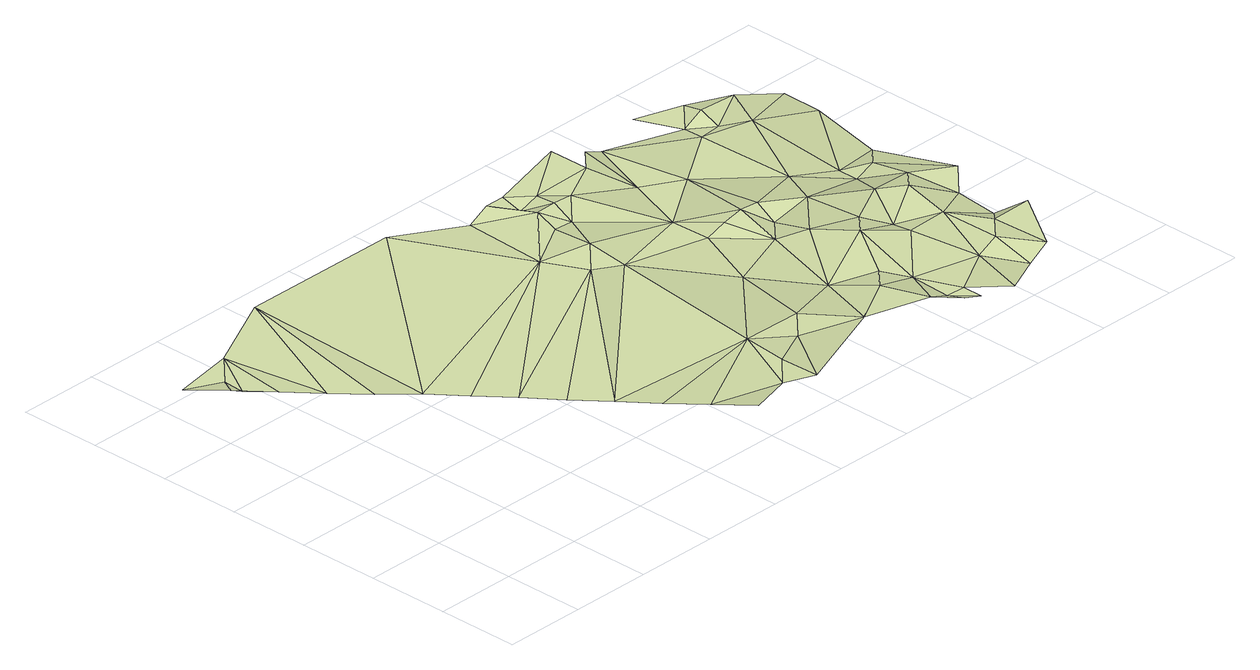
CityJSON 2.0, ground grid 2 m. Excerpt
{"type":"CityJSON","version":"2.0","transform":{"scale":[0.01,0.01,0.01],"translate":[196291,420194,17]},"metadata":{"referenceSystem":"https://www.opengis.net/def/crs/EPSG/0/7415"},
"CityObjects":{
"landuse1":{"type":"LandUse","attributes":{"3df_class":"Terrain","bgt_fysiekvoorkomen":"erf","bgt_status":"bestaand","identificatienamespace":"NL.IMGeo","onbegroeidterreindeeloptalud":"false","relatievehoogteligging":0,"aantal_punten":0},"geometry":[{"type":"MultiSurface","lod":"1","boundaries":[[[0,1,2]],[[0,3,1]],[[4,3,0]],[[1,5,2]],[[1,3,5]],[[3,4,5]],[[4,6,5]],[[7,5,6]],[[7,6,8]],[[8,9,7]],[[10,9,11]],[[7,9,12]],[[10,11,13]],[[14,15,13]],[[16,17,18]],[[14,18,15]],[[19,20,21]],[[17,16,20]],[[19,17,20]],[[10,12,9]],[[22,19,23]],[[15,10,13]],[[24,18,17]],[[17,19,22]],[[15,18,24]],[[22,23,25]],[[17,22,25]],[[17,25,26]],[[25,23,27]],[[28,12,10]],[[29,17,26]],[[24,17,29]],[[30,10,15]],[[26,25,27]],[[24,30,15]],[[10,31,28]],[[10,30,32]],[[10,32,31]],[[31,33,28]],[[34,26,27]],[[32,30,35]],[[29,26,34]],[[36,33,31]],[[30,24,37]],[[35,31,32]],[[36,38,33]],[[24,29,39]],[[40,36,31]],[[35,40,31]],[[41,38,36]],[[37,35,30]],[[40,41,36]],[[42,34,27]],[[42,27,43]],[[37,24,39]],[[44,40,35]],[[44,41,40]],[[29,34,45]],[[44,35,37]],[[39,29,45]],[[34,42,46]],[[41,47,38]],[[48,41,44]],[[42,43,49]],[[37,39,50]],[[51,43,52]],[[42,49,46]],[[45,50,39]],[[34,46,53]],[[51,49,43]],[[54,45,34]],[[37,55,44]],[[52,56,51]],[[50,57,37]],[[54,34,53]],[[48,47,41]],[[45,57,50]],[[44,55,48]],[[51,58,49]],[[56,58,51]],[[46,49,53]],[[59,57,45]],[[54,59,45]],[[60,37,57]],[[37,60,55]],[[61,57,59]],[[49,58,62]],[[55,63,48]],[[64,53,49]],[[53,65,54]],[[62,58,66]],[[61,60,57]],[[59,54,67]],[[64,49,62]],[[68,63,55]],[[59,67,61]],[[54,65,67]],[[69,65,53]],[[55,60,68]],[[69,53,64]],[[70,62,66]],[[60,61,71]],[[67,71,61]],[[62,70,72]],[[69,73,65]],[[65,73,67]],[[74,64,62]],[[74,69,64]],[[72,70,75]],[[72,74,62]],[[76,68,60]],[[69,77,73]],[[77,69,74]],[[75,78,72]],[[78,74,72]],[[76,60,71]],[[73,79,67]],[[71,67,79]],[[76,80,68]],[[81,74,78]],[[78,75,82]],[[77,83,73]],[[74,84,77]],[[73,83,79]],[[71,79,85]],[[84,74,81]],[[78,82,81]],[[84,83,77]],[[76,71,86]],[[86,71,85]],[[85,79,87]],[[87,79,83]],[[80,76,88]],[[80,89,90]],[[88,91,80]],[[86,88,76]],[[83,84,92]],[[83,92,87]],[[89,80,91]],[[85,87,93]],[[93,87,92]],[[88,94,91]],[[86,94,88]],[[94,89,91]],[[86,85,95]],[[93,95,85]],[[94,86,96]],[[96,86,95]]]}]}
},
"vertices":[
[146,936,93],[173,978,85],[82,1013,90],[173,928,82],[211,859,93],[223,1028,100],[275,781,93],[423,1128,98],[339,704,94],[403,626,100],[972,828,96],[467,549,99],[822,1128,98],[532,472,98],[596,394,97],[1022,728,95],[724,240,95],[1022,278,109],[660,317,96],[972,128,84],[788,162,97],[852,85,99],[1022,178,100],[1022,78,103],[1072,678,106],[1122,228,94],[1172,278,107],[1272,178,96],[972,1028,104],[1222,478,92],[1072,778,118],[1072,928,133],[1072,878,112],[1022,1028,129],[1322,328,91],[1122,878,109],[1072,978,115],[1272,728,104],[1072,1028,129],[1272,628,107],[1122,928,134],[1122,978,131],[1372,228,110],[1422,128,101],[1172,928,131],[1372,528,101],[1422,278,103],[1272,1078,135],[1272,978,135],[1472,228,87],[1322,628,123],[1472,128,83],[1472,78,97],[1472,378,140],[1422,478,125],[1322,878,107],[1522,78,81],[1372,628,133],[1522,128,82],[1422,578,100],[1422,828,104],[1422,628,129],[1622,178,96],[1322,1028,133],[1572,328,118],[1522,428,131],[1572,28,104],[1522,578,120],[1372,1028,112],[1572,378,112],[1672,78,96],[1572,678,108],[1672,178,121],[1622,478,137],[1672,328,120],[1722,78,127],[1572,928,102],[1672,428,145],[1722,228,122],[1672,578,99],[1572,978,100],[1772,278,94],[1822,228,124],[1722,478,134],[1772,378,103],[1672,628,99],[1672,878,120],[1722,578,118],[1622,928,106],[1622,1028,117],[1522,1078,106],[1622,978,127],[1822,428,127],[1772,628,107],[1722,978,120],[1822,828,100],[1822,928,101]
]}
